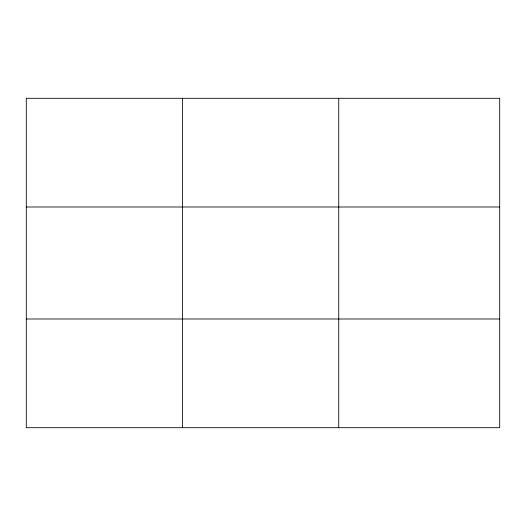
<?xml version="1.0" encoding="UTF-8"?>
<svg xmlns="http://www.w3.org/2000/svg" width="526" height="526" viewBox="0 0 526 526"><rect width="100%" height="100%" fill="white"/><g stroke="black" fill="none" stroke-linecap="round" stroke-linejoin="round"><path stroke-width="0.79" d="M182.522 98.303L182.522 427.697M338.744 98.303L338.744 427.697M499.7 318.999L499.7 427.697L26.3 427.697L26.3 98.303L499.7 98.303L499.7 318.999L26.3 318.999M26.3 207.001L499.7 207.001"/></g></svg>
